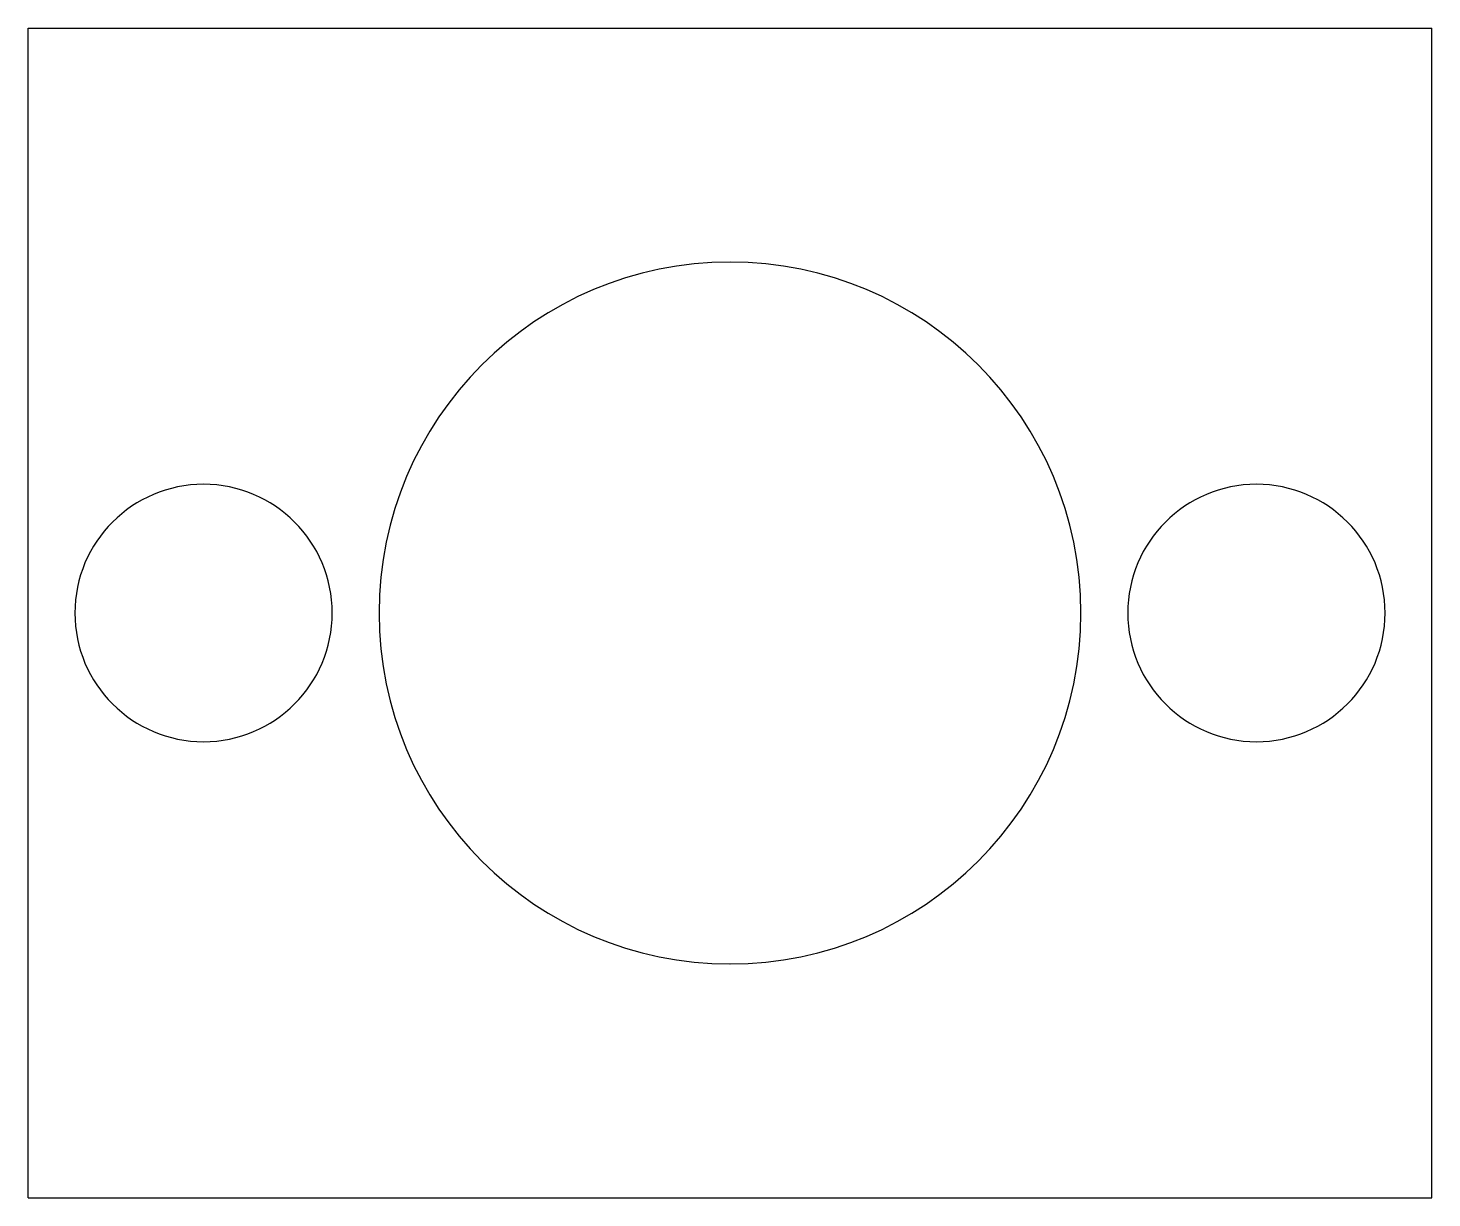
# Model space of a CAD drawing. Header units: millimetres. Extents: x 0 to 12, y 0 to 10.
import ezdxf

# ---------------------------------------------------------------- set-up
doc = ezdxf.new("R2010")
doc.units = ezdxf.units.MM

msp = doc.modelspace()

# ---------------------------------------------------------------- linework, layer by layer
for p, q in [((0, 10, 6), (12, 10, 6)), ((0, 0, 6), (0, 10, 6)), ((12, 0, 6), (12, 10, 6)), ((0, 0, 6), (12, 0, 6))]:
    msp.add_line(p, q)
for centre, radius, start, end in [((6, 5, 6), 3, 90, 270), ((6, 5, 6), 3, -90, 90), ((1.5, 5, 6), 1.1, 90, 270), ((1.5, 5, 6), 1.1, -90, 90), ((10.5, 5, 6), 1.1, 90, 270), ((10.5, 5, 6), 1.1, -90, 90)]:
    msp.add_arc(centre, radius, start, end)

doc.saveas('drawing.dxf')
